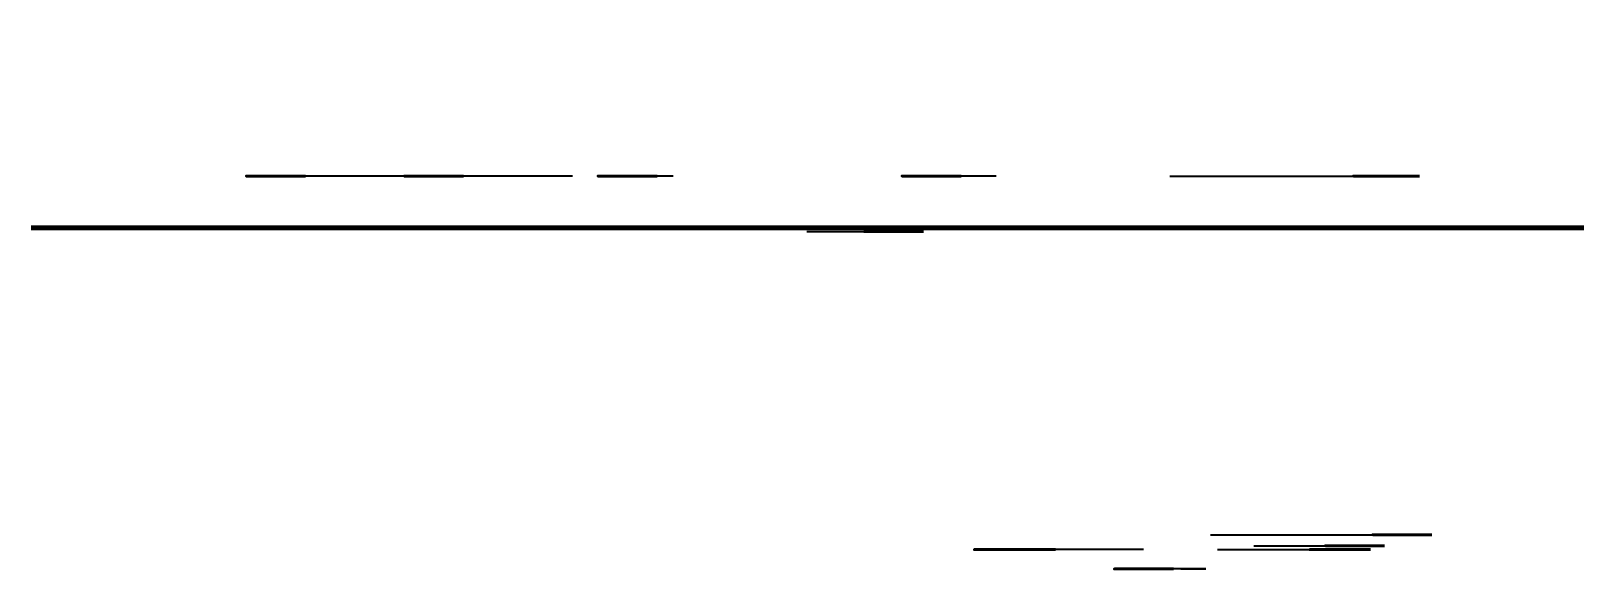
# Model space of a CAD drawing. Header units: millimetres. Extents: x 0 to 210, y -53 to 20.
import ezdxf
from ezdxf import colors
from ezdxf.entities.mleader import LeaderData, LeaderLine
from ezdxf.enums import TextEntityAlignment as Align
from ezdxf.math import Vec2, Vec3

# ---------------------------------------------------------------- set-up
doc = ezdxf.new("R2010")
doc.units = ezdxf.units.MM
doc.layers.get('0').update_dxf_attribs({"lineweight": 40})
doc.layers.add('Camada2', color=7, linetype='Continuous', true_color=0x91979c)
doc.layers.add('Margem', color=7, linetype='Continuous', lineweight=60)
doc.layers.add('Texto', color=7, linetype='Continuous', lineweight=20)
doc.styles.add('Anotativo', font='arial.ttf')

# ---------------------------------------------------------------- blocks, each defined once
blk = doc.blocks.new('_TagCircle')
at = {"color": 0, "linetype": 'ByBlock', "lineweight": -2, "transparency": 16777216}
blk.add_circle((0, 0), 4, dxfattribs=at)
at = {"layer": 'Camada2', "color": 0, "transparency": 16777216, "style": 'Anotativo'}
blk.add_attdef('NUMEROIDENTIFICADOR', text='', height=3, dxfattribs=at).set_placement((0, -1.5), align=Align.CENTER)

msp = doc.modelspace()

# ---------------------------------------------------------------- linework, layer by layer
at = {"extrusion": (0, -1, 6.12323e-17)}
for p, q in [((203, -7, 42), (25, -7, 42)), ((203, -7, 37), (25, -7, 37)), ((203, -7, 32), (25, -7, 32)), ((203, -7, 31), (25, -7, 31)), ((203, -7, 19), (25, -7, 19)), ((53, -7, 25), (25, -7, 25)), ((37, -7, 42), (37, -7, 32)), ((203, -7, 13), (53, -7, 13)), ((53, -7, 31), (53, -7, 7)), ((114, -7, 42), (114, -7, 32)), ((126, -7, 42), (126, -7, 32)), ((182, -7, 25), (161, -7, 25)), ((161, -7, 31), (161, -7, 19)), ((182, -7, 31), (182, -7, 7))]:
    msp.add_line(p, q, dxfattribs=at)
at = {"layer": 'Margem', "extrusion": (0, -1, 6.12323e-17)}
for p, q in [((0, -7, 297), (210, -7, 297)), ((210, -7), (0, -7)), ((0, -7), (0, -7, 297)), ((0, -7, 148.5), (25, -7, 148.5)), ((0, -7, 222.75), (25, -7, 222.75)), ((0, -7, 74.25), (25, -7, 74.25)), ((25, -7, 7), (25, -7, 290)), ((25, -7, 290), (203, -7, 290)), ((203, -7, 7), (25, -7, 7)), ((25, -7, 290), (25, -7, 148.66)), ((25, -7, 290), (114, -7, 290)), ((57, -7, 290), (57, -7, 297)), ((57, -7), (57, -7, 7)), ((114, -7), (114, -7, 7)), ((114, -7, 290), (114, -7, 297)), ((162, -7, 290), (162, -7, 297)), ((162, -7), (162, -7, 7)), ((203, -7, 290), (203, -7, 7)), ((203, -7, 7), (203, -7, 148.5)), ((203, -7, 148.5), (210, -7, 148.5)), ((203, -7, 74.25), (210, -7, 74.25)), ((203, -7, 222.75), (210, -7, 222.75)), ((210, -7, 297), (210, -7))]:
    msp.add_line(p, q, dxfattribs=at)
at = {"layer": 'Texto', "ltscale": 0.1, "extrusion": (0, -1, 6.12323e-17)}
for p, q in [((163.74, -7, 28), (171.17, -7, 28)), ((174.25, -7, 28), (179.59, -7, 28)), ((176.75, -7, 31), (176.75, -7, 25))]:
    msp.add_line(p, q, dxfattribs=at)
at = {"layer": 'Texto', "extrusion": (0, -1, 6.12323e-17)}
for p, q in [((164.25, -7, 28), (164.25, -7, 29.25)), ((164.25, -7, 28), (164.25, -7, 26.75)), ((164.25, -7, 26.75), (170.75, -7, 26)), ((164.25, -7, 29.25), (170.75, -7, 30)), ((170.75, -7, 26), (170.75, -7, 30))]:
    msp.add_line(p, q, dxfattribs=at)
for radius in [2, 1]:
    msp.add_circle((176.75, 28, 7), radius, dxfattribs=at)

# ---------------------------------------------------------------- texts
at = {"insert": (39, 19.61), "char_height": 1.5, "width": 28, "attachment_point": 5}
msp.add_mtext('\\A1;', dxfattribs=at)
at = {"layer": 'Texto', "extrusion": (0, -1, 6.12323e-17), "text_direction": (1, 0, 0)}
for s, insert, char_height, width, attachment_point in [('{\\fArial|b0|i0|c0|p34;A}', (12.5, -7, 259.88), 7, 25, 5), ('{\\fArial|b0|i0|c0|p34;C}', (12.5, -7, 111.38), 7, 25, 5), ('{\\fArial|b0|i0|c0|p34;D}', (12.63, -7, 37.13), 7, 25.2551, 5), ('{\\fArial|b0|i0|c0|p34;B}', (12.5, -7, 185.62), 7, 25, 5), ('{\\fArial|b0|i0|c0|p34; C.n.p.j.:}', (25, -7, 22), 2.5, 28, 4), ('{\\fArial|b0|i0|c0|p34; Data:\\H0.6x; \\H1.333x;\\L28\\l /\\L04\\l /\\L2026}', (25, -7, 28), 2.5, 28, 4), ('{\\fArial|b0|i0|c0|p34;Peça}', (31, -7, 34.5), 2.5, 12, 5), ('{\\fArial|b0|i0|c0|p34;\\LFATEC\\l\\C5;\\P\\H0.4x;\\C256;Jessen Vidal}', (39, -7, 13), 5, 28, 5), ('{\\fArial|b0|i0|c0|p34;1}', (31, -7, 39.5), 2.5, 12, 5), ('{\\fArial|b0|i0|c0|p34;1}', (41, -7, 293.5), 3.5, 32, 5), ('{\\fArial|b0|i0|c0|p34;1}', (41, -7, 3.5), 3.5, 32, 5), ('{\\fArial|b0|i0|c0|p34;Denominação e Observações}', (75.5, -7, 34.5), 2.5, 77, 5), ('\\P {\\fArial|b0|i0|c0|p34;\\H2.5x;Título: NUMERAÇÃO DE PEÇAS}', (53, -7, 31), 1, 108, 1), ('{\\fArial|b0|i0|c0|p34; CLIENTE: FÁBIO JOSÉ DOS SANTOS }', (53, -7, 10), 2.5, 129, 4), ('{\\fArial|b0|i0|c0|p34; EMPRESA: MODULARE-G4}', (53, -7, 16), 2.5, 129, 4), ('{\\fArial|b0|i0|c0|p34;Vista Frontal Linha Prime}', (75.5, -7, 39.5), 2.5, 77, 5), ('{\\fArial|b0|i0|c0|p34;2}', (85.5, -7, 293.5), 3.5, 57, 5), ('{\\fArial|b0|i0|c0|p34;2}', (85.5, -7, 3.5), 3.5, 57, 5), ('{\\fArial|b0|i0|c0|p34;Quant.}', (120, -7, 34.5), 2.5, 12, 5), ('{\\fArial|b0|i0|c0|p34;1}', (120, -7, 39.5), 2.5, 12, 5), ('{\\fArial|b0|i0|c0|p34;3}', (138, -7, 293.5), 3.5, 48, 5), ('{\\fArial|b0|i0|c0|p34;3}', (138, -7, 3.5), 3.5, 48, 5), ('{\\fArial|b0|i0|c0|p34;Material e Dimensões}', (164.5, -7, 34.5), 2.5, 77, 5), ('{\\fArial|b0|i0|c0|p34;MBV}', (164.5, -7, 39.5), 2.5, 77, 5), ('{\\fArial|b0|i0|c0|p34;Unidade mm}', (171.5, -7, 22), 2.5, 21, 5), ('{\\fArial|b0|i0|c0|p34;4}', (182.5, -7, 293.5), 3.5, 41, 5), ('{\\fArial|b0|i0|c0|p34;4}', (182.5, -7, 3.5), 3.5, 41, 5), ('{\\fArial|b0|i0|c0|p34;Des.n°:00/00}', (192.5, -7, 10), 2.5, 21, 5), ('\\P {\\fArial|b0|i0|c0|p34;\\H2.5x;Esacala:\\P1:10}', (192.5, -7, 31), 1, 21, 2), ('{\\fArial|b0|i0|c0|p34;1}', (192.5, -7, 16), 2.5, 21, 5), ('{\\fArial|b0|i0|c0|p34;A}', (206.5, -7, 259.88), 3.5, 7, 5), ('{\\fArial|b0|i0|c0|p34;C}', (206.5, -7, 111.38), 3.5, 7, 5), ('{\\fArial|b0|i0|c0|p34;D}', (206.5, -7, 37.13), 3.5, 7, 5), ('{\\fArial|b0|i0|c0|p34;B}', (206.5, -7, 185.62), 3.5, 7, 5)]:
    msp.add_mtext(s, dxfattribs=dict(at, insert=insert, char_height=char_height, width=width, attachment_point=attachment_point))

# ---------------------------------------------------------------- leaders
ml = msp.add_multileader_block('Standard')
ml.set_content('_TagCircle', color=256)
ml.set_attribute('NUMEROIDENTIFICADOR', '16', width=0)
ml.set_leader_properties()
ml.build(insert=Vec2(0, 0))
ml.multileader.update_dxf_attribs({"text_right_attachment_type": 6, "dogleg_length": 0.36})
ctx = ml.context
ctx.base_point, ctx.plane_origin, ctx.plane_y_axis = Vec3(29.1, 0, 219.97), Vec3(70.24, 0, 227.22), Vec3(0, 0, 1)
ctx.right_attachment = 6
notes = []
notes.append((ctx, [(0, (1, 1, 0), (37.46, 0, 219.97), (-1, 0), 0.36, [(0, [(70.24, 0, 227.22)], 0, [])])]))
ctx.block.insert, ctx.block.extrusion = Vec3(33.1, 0, 219.97), Vec3(0, -1)
at = {"color": 250}
ml = msp.add_multileader_block('Standard', dxfattribs=at)
ml.set_content('_TagCircle', color=250)
ml.set_attribute('NUMEROIDENTIFICADOR', '12', width=0)
ml.set_leader_properties()
ml.build(insert=Vec2(0, 0))
ml.multileader.update_dxf_attribs({"text_right_attachment_type": 6, "dogleg_length": 0.36})
ctx = ml.context
ctx.base_point, ctx.plane_origin, ctx.plane_y_axis = Vec3(50.47, 0, 206.62), Vec3(76.6, 0, 195.33), Vec3(0, 0, 1)
ctx.right_attachment = 6
notes.append((ctx, [(0, (1, 1, 0), (58.83, 0, 206.62), (-1, 0), 0.36, [(0, [(76.6, 0, 195.33)], 0, [])])]))
ctx.block.insert, ctx.block.extrusion = Vec3(54.47, 0, 206.62), Vec3(0, -1)
ml = msp.add_multileader_block('Standard', dxfattribs=at)
ml.set_content('_TagCircle', color=250)
ml.set_attribute('NUMEROIDENTIFICADOR', '11', width=0)
ml.set_leader_properties()
ml.build(insert=Vec2(0, 0))
ml.multileader.update_dxf_attribs({"text_right_attachment_type": 6, "dogleg_length": 0.36})
ctx = ml.context
ctx.base_point, ctx.plane_origin, ctx.plane_y_axis = Vec3(76.65, 0, 204.79), Vec3(87.93, 0, 194.36), Vec3(0, 0, 1)
ctx.right_attachment = 6
notes.append((ctx, [(0, (1, 1, 0), (85.01, 0, 204.79), (-1, 0), 0.36, [(0, [(87.93, 0, 194.36)], 0, [])])]))
ctx.block.insert, ctx.block.extrusion = Vec3(80.65, 0, 204.79), Vec3(0, -1)
ml = msp.add_multileader_block('Standard', dxfattribs=at)
ml.set_content('_TagCircle', color=250)
ml.set_attribute('NUMEROIDENTIFICADOR', '15', width=0)
ml.set_leader_properties()
ml.build(insert=Vec2(0, 0))
ml.multileader.update_dxf_attribs({"text_right_attachment_type": 6, "dogleg_length": 0.36})
ctx = ml.context
ctx.base_point, ctx.plane_origin, ctx.plane_y_axis = Vec3(117.8, 0, 259.84), Vec3(134.18, 0, 256.33), Vec3(0, 0, 1)
ctx.right_attachment = 6
notes.append((ctx, [(0, (1, 1, 0), (126.16, 0, 259.84), (-1, 0), 0.36, [(0, [(134.18, 0, 256.33)], 0, [])])]))
ctx.block.insert, ctx.block.extrusion = Vec3(121.8, 0, 259.84), Vec3(0, -1)
ml = msp.add_multileader_block('Standard', dxfattribs=at)
ml.set_content('_TagCircle', color=250)
ml.set_attribute('NUMEROIDENTIFICADOR', '13', width=0)
ml.set_leader_properties()
ml.build(insert=Vec2(0, 0))
ml.multileader.update_dxf_attribs({"text_right_attachment_type": 6, "dogleg_length": 0.36})
ctx = ml.context
ctx.base_point, ctx.plane_origin, ctx.plane_y_axis = Vec3(179.75, 0, 230.85), Vec3(150.02, 0, 226.68), Vec3(0, 0, 1)
ctx.right_attachment = 6
notes.append((ctx, [(0, (1, 1, 0), (179.39, 0, 230.85), (1, 0), 0.36, [(0, [(150.02, 0, 226.68)], 0, [])])]))
ctx.block.insert, ctx.block.extrusion = Vec3(183.75, 0, 230.85), Vec3(0, -1)
ml = msp.add_multileader_block('Standard', dxfattribs=at)
ml.set_content('_TagCircle', color=250)
ml.set_attribute('NUMEROIDENTIFICADOR', '14', width=0)
ml.set_leader_properties()
ml.build(insert=Vec2(0, 0))
ml.multileader.update_dxf_attribs({"text_right_attachment_type": 6, "dogleg_length": 0.36})
ctx = ml.context
ctx.base_point, ctx.plane_origin, ctx.plane_y_axis = Vec3(178.82, 0, 251.55), Vec3(160.4, 0, 247.33), Vec3(0, 0, 1)
ctx.right_attachment = 6
notes.append((ctx, [(0, (1, 1, 0), (178.46, 0, 251.55), (1, 0), 0.36, [(0, [(160.4, 0, 247.33)], 0, [])])]))
ctx.block.insert, ctx.block.extrusion = Vec3(182.82, 0, 251.55), Vec3(0, -1)
ml = msp.add_multileader_block('Standard', dxfattribs=at)
ml.set_content('_TagCircle', color=250)
ml.set_attribute('NUMEROIDENTIFICADOR', '8', width=0)
ml.set_leader_properties()
ml.build(insert=Vec2(0, 0))
ml.multileader.update_dxf_attribs({"text_right_attachment_type": 6, "dogleg_length": 0.36})
ctx = ml.context
ctx.base_point, ctx.plane_origin, ctx.plane_y_axis = Vec3(109.67, -7, 213.47), Vec3(101.91, -7, 218.25), Vec3(0, 0, 1)
ctx.right_attachment = 6
notes.append((ctx, [(0, (1, 1, 0), (109.31, -7, 213.47), (1, 0), 0.36, [(0, [(101.91, -7, 218.25)], 0, [])])]))
ctx.block.insert, ctx.block.extrusion = Vec3(113.67, -7, 213.47), Vec3(0, -1)
ml = msp.add_multileader_block('Standard', dxfattribs=at)
ml.set_content('_TagCircle', color=250)
ml.set_attribute('NUMEROIDENTIFICADOR', '9', width=0)
ml.set_leader_properties()
ml.build(insert=Vec2(0, 0))
ml.multileader.update_dxf_attribs({"text_right_attachment_type": 6, "dogleg_length": 0.36})
ctx = ml.context
ctx.base_point, ctx.plane_origin, ctx.plane_y_axis = Vec3(112.67, -7.5, 247.47), Vec3(101.91, -7.5, 256.75), Vec3(0, 0, 1)
ctx.right_attachment = 6
notes.append((ctx, [(0, (1, 1, 0), (112.31, -7.5, 247.47), (1, 0), 0.36, [(0, [(101.91, -7.5, 256.75)], 0, [])])]))
ctx.block.insert, ctx.block.extrusion = Vec3(116.67, -7.5, 247.47), Vec3(0, -1)
ml = msp.add_multileader_block('Standard', dxfattribs=at)
ml.set_content('_TagCircle', color=250)
ml.set_attribute('NUMEROIDENTIFICADOR', '10', width=0)
ml.set_leader_properties()
ml.build(insert=Vec2(0, 0))
ml.multileader.update_dxf_attribs({"text_right_attachment_type": 6, "dogleg_length": 0.36})
ctx = ml.context
ctx.base_point, ctx.plane_origin, ctx.plane_y_axis = Vec3(181.45, -48.5, 242.19), Vec3(155.57, -48.5, 237.56), Vec3(0, 0, 1)
ctx.right_attachment = 6
notes.append((ctx, [(0, (1, 1, 0), (181.09, -48.5, 242.19), (1, 0), 0.36, [(0, [(155.57, -48.5, 237.56)], 0, [])])]))
ctx.block.insert, ctx.block.extrusion = Vec3(185.45, -48.5, 242.19), Vec3(0, -1)
ml = msp.add_multileader_block('Standard')
ml.set_content('_TagCircle', color=256)
ml.set_attribute('NUMEROIDENTIFICADOR', '2', width=0)
ml.set_leader_properties()
ml.build(insert=Vec2(0, 0))
ml.multileader.update_dxf_attribs({"text_right_attachment_type": 6, "dogleg_length": 0.36})
ctx = ml.context
ctx.base_point, ctx.plane_origin, ctx.plane_y_axis = Vec3(175.05, -50, 184.97), Vec3(165.3, -50, 178.51), Vec3(0, 0, 1)
ctx.right_attachment = 6
notes.append((ctx, [(0, (1, 1, 0), (174.69, -50, 184.97), (1, 0), 0.36, [(0, [(161.69, -50, 179.16)], 0, [])])]))
ctx.block.insert, ctx.block.extrusion = Vec3(179.05, -50, 184.97), Vec3(0, -1)
ml = msp.add_multileader_block('Standard', dxfattribs=at)
ml.set_content('_TagCircle', color=250)
ml.set_attribute('NUMEROIDENTIFICADOR', '7', width=0)
ml.set_leader_properties()
ml.build(insert=Vec2(0, 0))
ml.multileader.update_dxf_attribs({"text_right_attachment_type": 6, "dogleg_length": 0.36})
ctx = ml.context
ctx.base_point, ctx.plane_origin, ctx.plane_y_axis = Vec3(127.55, -50.5, 179.47), Vec3(143.85, -50.5, 180.01), Vec3(0, 0, 1)
ctx.right_attachment = 6
notes.append((ctx, [(0, (1, 1, 0), (135.91, -50.5, 179.47), (-1, 0), 0.36, [(0, [(144.37, -50.5, 184.32)], 0, [])])]))
ctx.block.insert, ctx.block.extrusion = Vec3(131.55, -50.5, 179.47), Vec3(0, -1)
ml = msp.add_multileader_block('Standard', dxfattribs=at)
ml.set_content('_TagCircle', color=250)
ml.set_attribute('NUMEROIDENTIFICADOR', '5', width=0)
ml.set_leader_properties()
ml.build(insert=Vec2(0, 0))
ml.multileader.update_dxf_attribs({"text_right_attachment_type": 6, "dogleg_length": 0.36})
ctx = ml.context
ctx.base_point, ctx.plane_origin, ctx.plane_y_axis = Vec3(129.94, -50.5, 204.63), Vec3(151.39, -50.5, 200.11), Vec3(0, 0, 1)
ctx.right_attachment = 6
notes.append((ctx, [(1, (1, 1, 0), (143.25, -50.5, 204.63), (-1, 0), 5.31, [(0, [(153.24, -50.5, 198.97)], 0, [])])]))
ctx.block.insert, ctx.block.extrusion = Vec3(133.94, -50.5, 204.63), Vec3(0, -1)
ml = msp.add_multileader_block('Standard', dxfattribs=at)
ml.set_content('_TagCircle', color=250)
ml.set_attribute('NUMEROIDENTIFICADOR', '6', width=0)
ml.set_leader_properties()
ml.build(insert=Vec2(0, 0))
ml.multileader.update_dxf_attribs({"text_right_attachment_type": 6, "dogleg_length": 0.36})
ctx = ml.context
ctx.base_point, ctx.plane_origin, ctx.plane_y_axis = Vec3(130.54, -50.5, 192.49), Vec3(145.35, -50.5, 181.51), Vec3(0, 0, 1)
ctx.right_attachment = 6
notes.append((ctx, [(0, (1, 1, 0), (140.55, -50.5, 192.49), (-1, 0), 2.01, [(0, [(154.36, -50.5, 189.69)], 0, [])])]))
ctx.block.insert, ctx.block.extrusion = Vec3(134.54, -50.5, 192.49), Vec3(0, -1)
ml = msp.add_multileader_block('Standard', dxfattribs=at)
ml.set_content('_TagCircle', color=250)
ml.set_attribute('NUMEROIDENTIFICADOR', '3', width=0)
ml.set_leader_properties()
ml.build(insert=Vec2(0, 0))
ml.multileader.update_dxf_attribs({"text_right_attachment_type": 6, "dogleg_length": 0.36})
ctx = ml.context
ctx.base_point, ctx.plane_origin, ctx.plane_y_axis = Vec3(172.92, -50.5, 196.59), Vec3(164, -50.5, 180.01), Vec3(0, 0, 1)
ctx.right_attachment = 6
notes.append((ctx, [(0, (1, 1, 0), (172.56, -50.5, 196.59), (1, 0), 0.36, [(0, [(157.76, -50.5, 180.49)], 0, [])])]))
ctx.block.insert, ctx.block.extrusion = Vec3(176.92, -50.5, 196.59), Vec3(0, -1)
ml = msp.add_multileader_block('Standard', dxfattribs=at)
ml.set_content('_TagCircle', color=250)
ml.set_attribute('NUMEROIDENTIFICADOR', '4', width=0)
ml.set_leader_properties()
ml.build(insert=Vec2(0, 0))
ml.multileader.update_dxf_attribs({"text_right_attachment_type": 6, "dogleg_length": 0.36})
ctx = ml.context
ctx.base_point, ctx.plane_origin, ctx.plane_y_axis = Vec3(173.15, -50.5, 207.41), Vec3(145.35, -50.5, 181.51), Vec3(0, 0, 1)
ctx.right_attachment = 6
notes.append((ctx, [(0, (1, 1, 0), (166.24, -50.5, 207.41), (1, 0), 6.91, [(0, [(163.19, -50.5, 195.86)], 0, [])])]))
ctx.block.insert, ctx.block.extrusion = Vec3(177.15, -50.5, 207.41), Vec3(0, -1)
ml = msp.add_multileader_block('Standard', dxfattribs=at)
ml.set_content('_TagCircle', color=250)
ml.set_attribute('NUMEROIDENTIFICADOR', '1', width=0)
ml.set_leader_properties()
ml.build(insert=Vec2(0, 0))
ml.multileader.update_dxf_attribs({"text_right_attachment_type": 6, "dogleg_length": 0.36})
ctx = ml.context
ctx.base_point, ctx.plane_origin, ctx.plane_y_axis = Vec3(146.5, -53.12, 166.23), Vec3(143.92, -53.12, 176.51), Vec3(0, 0, 1)
ctx.right_attachment = 6
notes.append((ctx, [(1, (1, 1, 0), (158.89, -53.12, 166.23), (-1, 0), 4.39, [(0, [(153.7, -53.12, 176.51)], 0, [])])]))
ctx.block.insert, ctx.block.extrusion = Vec3(150.5, -53.12, 166.23), Vec3(0, -1)
for ctx, leaders in notes:
    for number, flags, end, landing, length, lines in leaders:
        leader = LeaderData()
        leader.index, (leader.has_last_leader_line, leader.has_dogleg_vector, leader.attachment_direction) = number, flags
        leader.last_leader_point, leader.dogleg_vector, leader.dogleg_length = Vec3(end), Vec3(landing), length
        for number, points, colour, breaks in lines:
            line = LeaderLine()
            line.index, line.vertices, line.color, line.breaks = number, Vec3.list(points), colors.encode_raw_color(colour), breaks
            leader.lines.append(line)
        ctx.leaders.append(leader)

doc.saveas('drawing.dxf')
